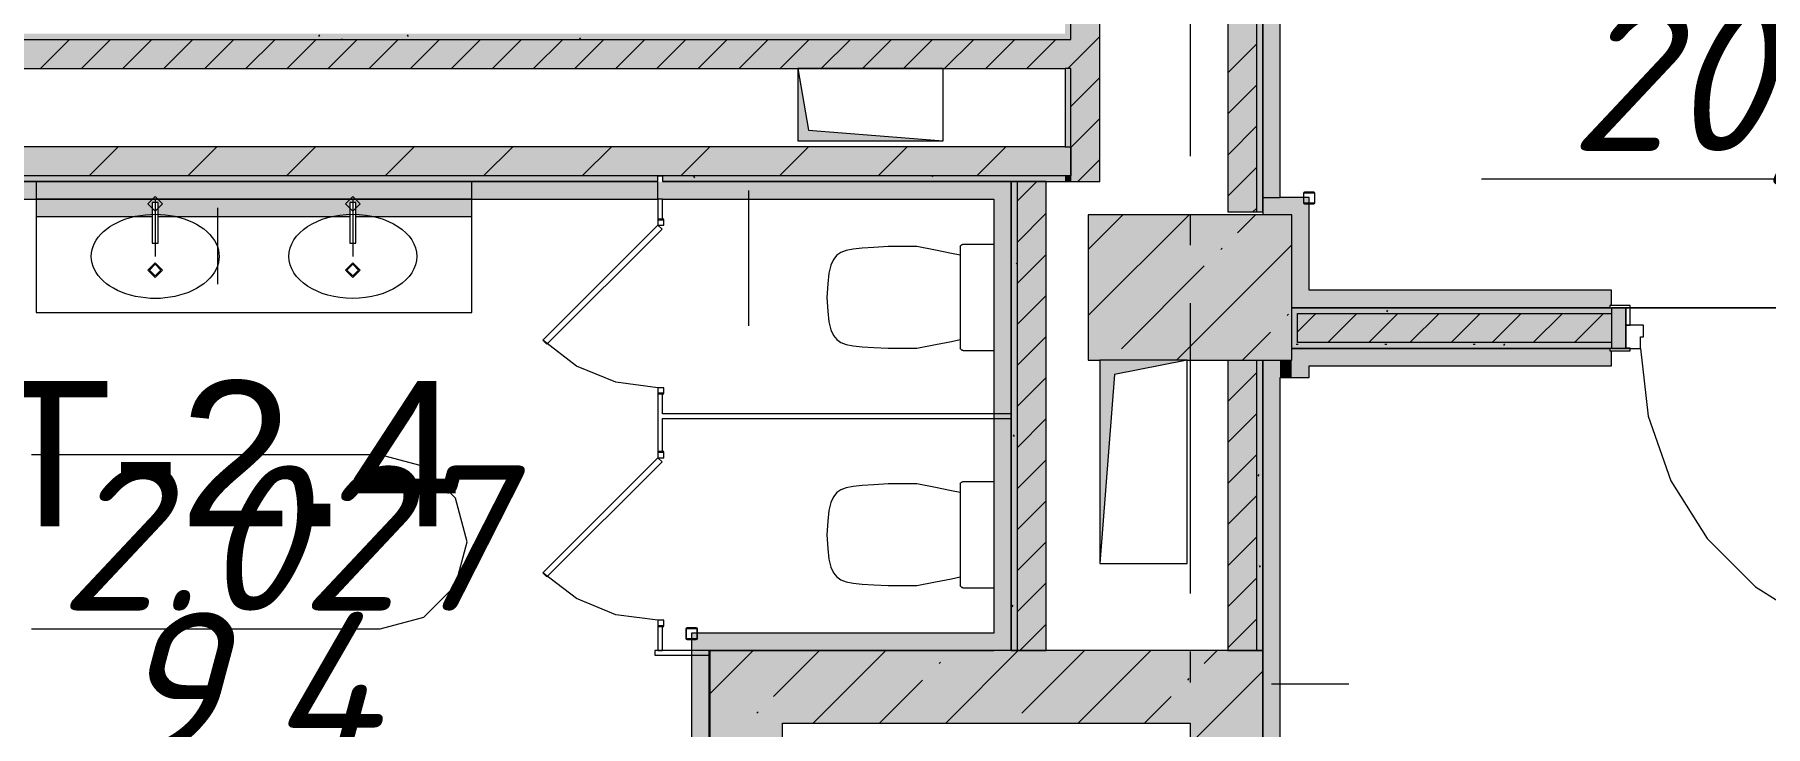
# Model space of a CAD drawing. Header units: millimetres. Extents: x -537608 to 253996, y -217170 to 186033.
# Drawn here: x -286737 to -280781, y 3738 to 6120 of the extents above; entities that cross this region are included whole.
import ezdxf

# ---------------------------------------------------------------- set-up
doc = ezdxf.new("R2010")
doc.units = ezdxf.units.MM
doc.layers.add('2) окраска коммуникации', color=152, linetype='Continuous', lineweight=30)
doc.layers.add('PDF _Геометрия', color=7, linetype='Continuous')
doc.layers.add('PDF _Текст', color=7, linetype='Continuous')
doc.layers.add('PDF _Сплошная заливка', color=7, linetype='Continuous', true_color=0xffffff)
doc.styles.add('PDF GOST-Common', font='arial.ttf')
doc.styles.add('PDF ISOCPEUR Italic', font='isocpeui.ttf')

msp = doc.modelspace()

# ---------------------------------------------------------------- hatches: boundary and pattern name
at = {"layer": '2) окраска коммуникации'}
h = msp.add_hatch(dxfattribs=at)
h.set_pattern_fill('ANSI31', color=5, scale=222)
h.set_pattern_definition([(45, (-305519.1, -20669.7), (-498.404, 498.404), [])])
edge = h.paths.add_edge_path()
edge.add_spline(control_points=[(-290778.1295, 11066.7373), (-290387.3432, 10570.6496), (-289743.0728, 11066.7373), (-288919.2533, 10560.095), (-288105.994, 11182.8428), (-286954.7585, 10760.6403), (-286007.4205, 10940.029), (-285042.7478, 10616.4758), (-284130.9316, 11012.6635), (-281975.2536, 10728.4524), (-280376.2745, 10966.1654), (-279268.5104, 11271.0495), (-278118.4513, 10949.6411), (-276985.3065, 10882.0339), (-275953.6379, 10645.4087), (-275395.5218, 9715.8097), (-275395.5218, 8271.0495), (-275157.9741, 7191.9904), (-275614.614, 6955.3652), (-274802.8089, 5738.4356), (-275817.5649, 5129.9708), (-275327.2936, 3468.321), (-275716.2842, 2758.4446), (-275293.4682, 2171.0495), (-273991.1979, 1727.4348), (-273974.2852, 2606.3284), (-273078.3544, 3011.9716), (-273078.3544, 4702.1524), (-273720.5962, 5040.1884), (-273078.3544, 5733.1622), (-273720.5962, 6578.2529), (-273078.3544, 7271.2267), (-273805.1597, 8271.0495), (-273078.3544, 9012.1129), (-274291.2526, 9488.1178), (-274291.2526, 9164.2291), (-275005.9538, 9367.0507), (-275005.9538, 9971.0495), (-275073.6046, 10786.8019), (-275073.6046, 11271.0495), (-274668.0133, 12503.4462), (-274837.1388, 13297.8308), (-275344.5167, 13652.7686), (-276004.109, 13838.6884), (-276985.0411, 13838.6884), (-277813.7588, 13821.7866), (-278642.4766, 14041.51), (-279014.5545, 14768.2882), (-278845.4274, 16002.1196), (-278185.8367, 17021.0495), (-276443.2448, 17292.7757), (-275935.8653, 18408.2946), (-275682.1763, 19337.8936), (-275310.1, 19659.0285), (-275479.2255, 20622.4311), (-274684.3331, 20656.2347), (-273872.5265, 20842.1545), (-273940.1773, 22126.6913), (-274481.0718, 22725.7503), (-273331.0143, 24399.0292), (-274379.5972, 25075.1012), (-273331.0143, 26038.5045), (-274075.1701, 26985.0053), (-273078.3544, 28523.0692), (-273078.3544, 28523.0692), (-273345.9962, 29714.5377), (-274039.4124, 30880.7626), (-275206.3826, 30238.4942), (-276187.3147, 30745.5482), (-277354.2849, 30153.9852), (-279011.7204, 30982.1734), (-280026.4779, 30677.941), (-281278.0101, 29934.2611), (-280499.3584, 28301.0495), (-281142.0364, 27038.3862), (-279890.5042, 25838.3584), (-281260.4253, 24180.0495), (-280059.6297, 22745.3283), (-281159.2859, 21829.0495), (-280076.8792, 20222.5318), (-281092.8162, 18916.6266), (-280737.6526, 18003.9293), (-280923.6908, 17429.2674), (-281752.4085, 17141.9368), (-283156.155, 17665.8933), (-283714.2711, 17125.035), (-284813.5921, 17750.4023), (-285185.6684, 17108.1332), (-286132.7751, 17801.1077), (-287328.3544, 16388.2505), (-285898.1717, 14701.7611), (-286388.6369, 13644.8407), (-285779.7843, 13214.0495), (-286591.5893, 12701.0495), (-286591.5893, 11811.5525), (-287690.9088, 11727.0435), (-288012.2486, 12132.6867), (-288722.5774, 11760.8471), (-289229.9569, 12453.8216), (-289940.2857, 11963.6687), (-290684.4415, 11777.7489), (-290778.1295, 11066.7373)], knot_values=[0, 0, 0, 0, 1, 2, 3, 4, 5, 6, 7, 8, 9, 10, 11, 12, 13, 14, 15, 16, 17, 18, 19, 20, 21, 22, 23, 24, 25, 26, 27, 28, 29, 30, 31, 32, 33, 34, 35, 36, 37, 38, 39, 40, 41, 42, 43, 44, 45, 46, 47, 48, 49, 50, 51, 52, 53, 54, 55, 56, 57, 58, 59, 60, 61, 62, 63, 64, 65, 66, 67, 68, 69, 70, 71, 72, 73, 74, 75, 76, 77, 78, 79, 80, 81, 82, 83, 84, 85, 86, 87, 88, 89, 90, 91, 92, 93, 94, 95, 96, 97, 98, 99, 99, 99, 99], degree=3, periodic=0)
edge = h.paths.add_edge_path(flags=16)
edge.add_arc((-282974.1314, 12518.0171), 1274.5672, 125.00000005, 234.99999995, ccw=False)
edge.add_arc((-283038.6718, 14513.9725), 1162.0444, 125.00000005, 234.99999995, ccw=False)
edge.add_arc((-282295.8664, 15202.9232), 1433.6455, 59.43173918, 169.43173908, ccw=False)
edge.add_arc((-282677.7619, 14748.5093), 2021.4887, -53.3391216, 56.66087831, ccw=False)
edge.add_arc((-282413.8331, 12555.5506), 1102.6336, -78.79029658, 31.20970332, ccw=False)
edge.add_arc((-282952.3368, 12001.1084), 919.0678, 215.00000005, 324.99999995, ccw=False)
edge = h.paths.add_edge_path(flags=16)
edge.add_arc((-277532.2831, 20735.819), 1174.7616, 125.00000005, 234.99999995, ccw=False)
edge.add_arc((-276960.5272, 23476.9879), 2171.5877, 125.00000005, 234.99999995, ccw=False)
edge.add_arc((-277291.7326, 26561.6986), 1594.1487, 125.00000005, 234.99999995, ccw=False)
edge.add_arc((-277094.17, 27873.7201), 1111.9458, 70.31799188, 180.31799178, ccw=False)
edge.add_arc((-276872.3717, 27774.8819), 1155.9508, -27.59113456, 82.40886534, ccw=False)
edge.add_arc((-276749.5729, 25951.7436), 1572.0517, -54.99999995, 54.99999995, ccw=False)
edge.add_arc((-276903.4785, 23156.4449), 1840.3779, -54.99999995, 54.99999995, ccw=False)
edge.add_arc((-276968.849, 21036.3715), 1277.4016, -81.34673665, 28.65326325, ccw=False)
edge.add_arc((-277491.3785, 20273.9631), 872.5123, 215.00000005, 324.99999995, ccw=False)
at = {"layer": 'PDF _Сплошная заливка', "transparency": 33554559}
for points in [[(-283071.3526, 5613.4518), (-283071.3526, 8498.9985), (-283111.3523, 8498.9985), (-283111.3523, 8998.9985), (-283071.3526, 8998.9985), (-283071.3526, 9699.346), (-283171.353, 9699.346), (-283171.353, 5613.4518)], [(-282631.3533, 5508.997), (-282531.3528, 5508.997), (-282531.3528, 8498.9985), (-282631.3533, 8498.9985), (-282631.3533, 5950.0167)], [(-283191.354, 6003.4531), (-283171.353, 6003.4531), (-283171.353, 6103.4535), (-287433.3438, 6103.4535), (-287433.3438, 6003.4531), (-284073.8543, 6003.4531)], [(-283191.354, 6103.4535), (-283191.354, 6123.4523), (-287413.345, 6123.4523), (-287413.345, 6103.4535), (-284123.3529, 6103.4535)], [(-283711.2881, 5633.4528), (-283171.353, 5633.4528), (-283171.353, 5733.4532), (-287433.3438, 5733.4532), (-287433.3438, 5633.4528), (-284539.0862, 5633.4528)], [(-283376.353, 3998.9965), (-283356.3543, 3998.9965), (-283356.3543, 5613.4518), (-283376.353, 5613.4518), (-283376.353, 4170.0574)], [(-283292.2996, 3998.9965), (-283256.3538, 3998.9965), (-283256.3538, 5613.4518), (-283356.3543, 5613.4518), (-283356.3543, 3998.9965)], [(-282411.3536, 4998.9965), (-282411.3536, 5498.9965), (-283111.3523, 5498.9965), (-283111.3523, 4998.9965), (-282771.3534, 4998.9965)], [(-282631.3533, 3998.9965), (-282531.3528, 3998.9965), (-282531.3528, 4998.9965), (-282631.3533, 4998.9965), (-282631.3533, 4526.0484)], [(-282531.3528, 3998.9965), (-282511.3541, 3998.9965), (-282511.3541, 4998.9965), (-282531.3528, 4998.9965), (-282531.3528, 4526.0484)], [(-284413.345, 1299.3446), (-284163.344, 1299.3446), (-284163.344, 3998.9965), (-284413.345, 3998.9965), (-284413.345, 1678.1138)], [(-282511.3541, 3748.9976), (-282511.3541, 3998.9965), (-284163.344, 3998.9965), (-284163.344, 3748.9976), (-282761.353, 3748.9976)]]:
    msp.add_hatch(color=256, dxfattribs=at).paths.add_polyline_path(points)
at = {"layer": 'PDF _Сплошная заливка', "true_color": 0xb32d2d, "transparency": 33554559}
for points in [[(-282511.3541, 5558.9972), (-282451.3534, 5558.9972), (-282451.3534, 8498.9985), (-282511.3541, 8498.9985), (-282511.3541, 5950.0167)], [(-285232.5399, 5553.4533), (-284592.3438, 5553.4533), (-284592.3438, 5613.4518), (-287413.345, 5613.4518), (-287413.345, 5553.4533), (-286225.222, 5553.4533)]]:
    msp.add_hatch(color=15, dxfattribs=at).paths.add_polyline_path(points)
at = {"layer": 'PDF _Сплошная заливка', "true_color": 0xe2e2e2, "transparency": 33554559}
for points in [[(-283611.3523, 5753.452), (-284073.8543, 5790.9522), (-284111.3545, 6003.4531), (-284111.3545, 5753.452), (-283711.2881, 5753.452)], [(-283071.3526, 4298.9978), (-283021.3524, 4948.9963), (-282771.3534, 4998.9965), (-283071.3526, 4998.9965), (-283071.3526, 4526.0484)]]:
    msp.add_hatch(color=254, dxfattribs=at).paths.add_polyline_path(points)
at = {"layer": 'PDF _Сплошная заливка', "transparency": 33554559}
h = msp.add_hatch(color=256, dxfattribs=at)
h.paths.add_polyline_path([(-284592.3438, 5613.4518), (-284592.3438, 5633.4528), (-287413.345, 5633.4528), (-287413.345, 5613.4518), (-284629.6028, 5613.4518)], flags=0)
h.paths.add_polyline_path([(-283191.354, 5613.4518), (-283191.354, 5633.4528), (-284576.3431, 5633.4528), (-284576.3431, 5613.4518), (-283292.2996, 5613.4518)], flags=0)
at = {"layer": 'PDF _Сплошная заливка', "true_color": 0x4fd5e3, "transparency": 33554559}
msp.add_hatch(color=133, dxfattribs=at).paths.add_polyline_path([(-285632.5395, 5493.4526), (-285232.5399, 5493.4526), (-285232.5399, 5553.4533), (-286732.5399, 5553.4533), (-286732.5399, 5493.4526), (-286332.5403, 5493.4526), (-286332.5403, 5541.246), (-286312.5393, 5541.246), (-286312.5393, 5493.4526), (-285652.5404, 5493.4526), (-285652.5404, 5541.246), (-285632.5395, 5541.246)])
at = {"layer": 'PDF _Сплошная заливка', "true_color": 0xbce362, "transparency": 33554559}
h = msp.add_hatch(color=63, dxfattribs=at)
h.paths.add_polyline_path([(-280056.353, 5179.3452), (-279941.353, 5179.3452), (-279941.353, 5239.3437), (-280061.3522, 5238.0326), (-280061.3522, 5187.3455), (-280056.353, 5187.3455)], flags=0)
h.paths.add_polyline_path([(-281316.3524, 5179.3452), (-281316.3524, 5187.3455), (-281311.3532, 5187.3455), (-281311.3532, 5239.3437), (-282411.3536, 5239.3437), (-282411.3536, 5179.3452), (-282035.3315, 5179.3452)], flags=0)
at = {"layer": 'PDF _Сплошная заливка', "transparency": 33554559}
h = msp.add_hatch(color=256, dxfattribs=at)
h.paths.add_polyline_path([(-282391.3527, 5059.3438), (-282391.3527, 5159.3442), (-281311.3532, 5159.3442), (-281311.3532, 5179.3452), (-282411.3536, 5179.3452), (-282411.3536, 5059.3438)], flags=0)
h.paths.add_polyline_path([(-279881.3523, 5159.3442), (-279881.3523, 5179.3452), (-280061.3522, 5179.3452), (-280061.3522, 5159.3442), (-279940.3863, 5159.3442)], flags=0)
h = msp.add_hatch(color=256, dxfattribs=at)
h.paths.add_polyline_path([(-279861.3535, 5059.3438), (-279861.3535, 5159.3442), (-280061.3522, 5159.3442), (-280061.3522, 5059.3438), (-279881.3523, 5059.3438)], flags=0)
h.paths.add_polyline_path([(-281311.3532, 5059.3438), (-281311.3532, 5159.3442), (-282391.3527, 5159.3442), (-282391.3527, 5059.3438), (-282035.3315, 5059.3438)], flags=0)
h = msp.add_hatch(color=256, dxfattribs=at)
h.paths.add_polyline_path([(-280056.353, 5039.345), (-279881.3523, 5039.345), (-279881.3523, 5059.3438), (-280061.3522, 5059.3438), (-280061.3522, 5039.345)], flags=0)
h.paths.add_polyline_path([(-282035.3315, 5039.345), (-281311.3532, 5039.345), (-281311.3532, 5059.3438), (-282411.3536, 5059.3438), (-282411.3536, 5039.345), (-282351.353, 5039.345)], flags=0)
at = {"layer": 'PDF _Сплошная заливка', "true_color": 0xff7d7d, "transparency": 33554559}
for points in [[(-282411.3536, 4938.998), (-282351.353, 4938.998), (-282351.353, 5039.345), (-282411.3536, 5039.345), (-282411.3536, 4998.9965)], [(-282511.3541, 1049.3435), (-282451.3534, 1049.3435), (-282451.3534, 4998.9965), (-282511.3541, 4998.9965), (-282511.3541, 1299.3446)]]:
    msp.add_hatch(color=11, dxfattribs=at).paths.add_polyline_path(points)
h = msp.add_hatch(color=11, dxfattribs=at)
h.paths.add_polyline_path([(-280061.3522, 4979.3443), (-279881.3523, 4979.3443), (-279881.3523, 5039.345), (-280056.353, 5036.8455), (-280056.353, 5031.3446), (-280061.3522, 5031.3446)], flags=0)
h.paths.add_polyline_path([(-281316.3524, 4979.3443), (-281311.3532, 4979.3443), (-281311.3532, 5031.3446), (-281316.3524, 5031.3446), (-281316.3524, 5039.345), (-282351.353, 5039.345), (-282351.353, 4979.3443), (-282035.3315, 4979.3443)], flags=0)
at = {"layer": 'PDF _Сплошная заливка', "true_color": 0x2254ff, "transparency": 33554559}
msp.add_hatch(color=160, dxfattribs=at).paths.add_polyline_path([(-283436.3537, 3998.9965), (-283436.3537, 4058.9972), (-284476.3535, 4058.9972), (-284476.3535, 3998.9965), (-283711.2881, 3998.9965)])

# ---------------------------------------------------------------- linework, layer by layer
at = {"layer": '2) окраска коммуникации'}
msp.add_open_spline([(-290778.1295, 11066.7373), (-290387.3432, 10570.6496), (-289743.0728, 11066.7373), (-288919.2533, 10560.095), (-288105.994, 11182.8428), (-286954.7585, 10760.6403), (-286007.4205, 10940.029), (-285042.7478, 10616.4758), (-284130.9316, 11012.6635), (-281975.2536, 10728.4524), (-280376.2745, 10966.1654), (-279268.5104, 11271.0495), (-278118.4513, 10949.6411), (-276985.3065, 10882.0339), (-275953.6379, 10645.4087), (-275395.5218, 9715.8097), (-275395.5218, 8271.0495), (-275157.9741, 7191.9904), (-275614.614, 6955.3652), (-274802.8089, 5738.4356), (-275817.5649, 5129.9708), (-275327.2936, 3468.321), (-275716.2842, 2758.4446), (-275293.4682, 2171.0495), (-273991.1979, 1727.4348), (-273974.2852, 2606.3284), (-273078.3544, 3011.9716), (-273078.3544, 4702.1524), (-273720.5962, 5040.1884), (-273078.3544, 5733.1622), (-273720.5962, 6578.2529), (-273078.3544, 7271.2267), (-273805.1597, 8271.0495), (-273078.3544, 9012.1129), (-274291.2526, 9488.1178), (-274291.2526, 9164.2291), (-275005.9538, 9367.0507), (-275005.9538, 9971.0495), (-275073.6046, 10786.8019), (-275073.6046, 11271.0495), (-274668.0133, 12503.4462), (-274837.1388, 13297.8308), (-275344.5167, 13652.7686), (-276004.109, 13838.6884), (-276985.0411, 13838.6884), (-277813.7588, 13821.7866), (-278642.4766, 14041.51), (-279014.5545, 14768.2882), (-278845.4274, 16002.1196), (-278185.8367, 17021.0495), (-276443.2448, 17292.7757), (-275935.8653, 18408.2946), (-275682.1763, 19337.8936), (-275310.1, 19659.0285), (-275479.2255, 20622.4311), (-274684.3331, 20656.2347), (-273872.5265, 20842.1545), (-273940.1773, 22126.6913), (-274481.0718, 22725.7503), (-273331.0143, 24399.0292), (-274379.5972, 25075.1012), (-273331.0143, 26038.5045), (-274075.1701, 26985.0053), (-273078.3544, 28523.0692), (-273078.3544, 28523.0692), (-273345.9962, 29714.5377), (-274039.4124, 30880.7626), (-275206.3826, 30238.4942), (-276187.3147, 30745.5482), (-277354.2849, 30153.9852), (-279011.7204, 30982.1734), (-280026.4779, 30677.941), (-281278.0101, 29934.2611), (-280499.3584, 28301.0495), (-281142.0364, 27038.3862), (-279890.5042, 25838.3584), (-281260.4253, 24180.0495), (-280059.6297, 22745.3283), (-281159.2859, 21829.0495), (-280076.8792, 20222.5318), (-281092.8162, 18916.6266), (-280737.6526, 18003.9293), (-280923.6908, 17429.2674), (-281752.4085, 17141.9368), (-283156.155, 17665.8933), (-283714.2711, 17125.035), (-284813.5921, 17750.4023), (-285185.6684, 17108.1332), (-286132.7751, 17801.1077), (-287328.3544, 16388.2505), (-285898.1717, 14701.7611), (-286388.6369, 13644.8407), (-285779.7843, 13214.0495), (-286591.5893, 12701.0495), (-286591.5893, 11811.5525), (-287690.9088, 11727.0435), (-288012.2486, 12132.6867), (-288722.5774, 11760.8471), (-289229.9569, 12453.8216), (-289940.2857, 11963.6687), (-290684.4415, 11777.7489), (-290778.1295, 11066.7373)], degree=3, dxfattribs=at)
at = {"layer": 'PDF _Геометрия', "lineweight": 9}
for p, q in [((-283171.353, 6103.4535), (-283171.353, 9699.346)), ((-283071.3526, 5613.4518), (-283071.3526, 8498.9985)), ((-282631.3533, 8498.9985), (-282631.3533, 5508.997)), ((-282531.3528, 5508.997), (-282531.3528, 8498.9985)), ((-282511.3541, 5558.9972), (-282511.3541, 8498.9985)), ((-282511.3541, 8498.9985), (-282511.3541, 5558.9972)), ((-282451.3534, 5558.9972), (-282451.3534, 8438.9979)), ((-287413.345, 6103.4535), (-283191.354, 6103.4535)), ((-286717.1635, 6003.4531), (-286617.163, 6103.4535)), ((-286575.7423, 6003.4531), (-286475.7419, 6103.4535)), ((-286434.3212, 6003.4531), (-286334.3208, 6103.4535)), ((-286292.9001, 6003.4531), (-286192.8997, 6103.4535)), ((-286151.479, 6003.4531), (-286051.4785, 6103.4535)), ((-286010.0579, 6003.4531), (-285910.0574, 6103.4535)), ((-285868.6346, 6003.4531), (-285768.6363, 6103.4535)), ((-285727.2135, 6003.4531), (-285627.2152, 6103.4535)), ((-285585.7924, 6003.4531), (-285485.7919, 6103.4535)), ((-285444.3713, 6003.4531), (-285344.3708, 6103.4535)), ((-285302.9501, 6003.4531), (-285202.9497, 6103.4535)), ((-285161.529, 6003.4531), (-285061.5286, 6103.4535)), ((-285020.1079, 6003.4531), (-284920.1075, 6103.4535)), ((-284878.6868, 6003.4531), (-284778.6864, 6103.4535)), ((-284737.2635, 6003.4531), (-284637.2652, 6103.4535)), ((-284595.8424, 6003.4531), (-284495.842, 6103.4535)), ((-284454.4213, 6003.4531), (-284354.4209, 6103.4535)), ((-284313.0002, 6003.4531), (-284212.9997, 6103.4535)), ((-284171.5791, 6003.4531), (-284071.5786, 6103.4535)), ((-284030.158, 6003.4531), (-283930.1575, 6103.4535)), ((-283888.7368, 6003.4531), (-283788.7364, 6103.4535)), ((-283747.3157, 6003.4531), (-283647.3153, 6103.4535)), ((-283605.8924, 6003.4531), (-283505.8942, 6103.4535)), ((-283464.4713, 6003.4531), (-283364.4709, 6103.4535)), ((-283323.0502, 6003.4531), (-283223.0498, 6103.4535)), ((-283191.354, 6103.4535), (-283171.353, 6103.4535)), ((-283171.353, 6013.7291), (-283071.3526, 6113.7296)), ((-282631.3533, 5988.0422), (-282531.3528, 6088.0426)), ((-287413.345, 6003.4531), (-283191.354, 6003.4531)), ((-283191.354, 6003.4531), (-283191.354, 5733.4532)), ((-283171.353, 6003.4531), (-283191.354, 6003.4531)), ((-283181.6291, 6003.4531), (-283171.353, 6013.7291)), ((-283171.353, 5733.4532), (-283171.353, 6003.4531)), ((-283171.353, 5872.308), (-283071.3526, 5972.3063)), ((-282631.3533, 5846.6211), (-282531.3528, 5946.6215)), ((-283171.353, 5730.8847), (-283071.3526, 5830.8852)), ((-282631.3533, 5705.2), (-282531.3528, 5805.2004)), ((-283191.354, 5733.4532), (-287413.345, 5733.4532)), ((-286549.7627, 5633.4528), (-286449.7622, 5733.4532)), ((-286210.3515, 5633.4528), (-286110.3511, 5733.4532)), ((-285870.9404, 5633.4528), (-285770.94, 5733.4532)), ((-285531.5293, 5633.4528), (-285431.5289, 5733.4532)), ((-285192.1182, 5633.4528), (-285092.1178, 5733.4532)), ((-284852.7071, 5633.4528), (-284752.7067, 5733.4532)), ((-284513.2938, 5633.4528), (-284413.2955, 5733.4532)), ((-284173.8827, 5633.4528), (-284073.8823, 5733.4532)), ((-283834.4716, 5633.4528), (-283734.4711, 5733.4532)), ((-283495.0605, 5633.4528), (-283395.0601, 5733.4532)), ((-283191.354, 5733.4532), (-283171.353, 5733.4532)), ((-283171.353, 5633.4528), (-283171.353, 5733.4532)), ((-283171.353, 5733.4532), (-283171.353, 5633.4528)), ((-283147.3648, 5613.4518), (-283071.3526, 5689.4641)), ((-282631.3533, 5563.7789), (-282531.3528, 5663.7793)), ((-284629.6028, 5633.4528), (-287413.345, 5633.4528)), ((-287413.345, 5613.4518), (-286732.5399, 5613.4518)), ((-286732.5399, 5613.4518), (-287413.345, 5613.4518)), ((-286732.5399, 5613.4518), (-285232.5399, 5613.4518)), ((-285232.5399, 5613.4518), (-286732.5399, 5613.4518)), ((-284629.6028, 5613.4518), (-285232.5399, 5613.4518)), ((-285232.5399, 5613.4518), (-284629.6028, 5613.4518)), ((-284592.3438, 5633.4528), (-284629.6028, 5633.4528)), ((-284592.3438, 5613.4518), (-284629.6028, 5613.4518)), ((-284629.6028, 5613.4518), (-284592.3438, 5613.4518)), ((-284592.3438, 5613.4518), (-284592.3438, 5633.4528)), ((-284592.3438, 5633.4528), (-284576.3431, 5633.4528)), ((-284576.3431, 5633.4528), (-284592.3438, 5633.4528)), ((-284592.3438, 5553.4533), (-284592.3438, 5613.4518)), ((-284576.3431, 5633.4528), (-284576.3431, 5613.4518)), ((-284539.0862, 5633.4528), (-284576.3431, 5633.4528)), ((-284576.3431, 5613.4518), (-284539.0862, 5613.4518)), ((-284539.0862, 5613.4518), (-284576.3431, 5613.4518)), ((-283191.354, 5633.4528), (-284539.0862, 5633.4528)), ((-284539.0862, 5613.4518), (-283436.3537, 5613.4518)), ((-283436.3537, 5613.4518), (-284539.0862, 5613.4518)), ((-283436.3537, 5613.4518), (-283191.354, 5613.4518)), ((-283376.353, 5613.4518), (-283436.3537, 5613.4518)), ((-283356.3543, 5613.4518), (-283376.353, 5613.4518)), ((-283376.353, 5613.4518), (-283376.353, 3998.9965)), ((-283376.353, 3998.9965), (-283376.353, 5613.4518)), ((-283356.3543, 5545.8857), (-283288.7859, 5613.4518)), ((-283256.3538, 5613.4518), (-283356.3543, 5613.4518)), ((-283356.3543, 5613.4518), (-283356.3543, 3998.9965)), ((-283256.3538, 3998.9965), (-283256.3538, 5613.4518)), ((-283171.353, 5633.4528), (-283191.354, 5633.4528)), ((-283191.354, 5613.4518), (-283171.353, 5613.4518)), ((-283171.353, 5613.4518), (-283171.353, 5633.4528)), ((-283171.353, 5613.4518), (-283071.3526, 5613.4518)), ((-287353.3443, 5553.4533), (-286732.5399, 5553.4533)), ((-285232.5399, 5553.4533), (-286732.5399, 5553.4533)), ((-286732.5399, 5553.4533), (-286732.5399, 5493.4526)), ((-286732.5399, 5553.4533), (-285232.5399, 5553.4533)), ((-285232.5399, 5493.4526), (-285232.5399, 5553.4533)), ((-285232.5399, 5553.4533), (-284592.3438, 5553.4533)), ((-284576.3431, 5553.4533), (-284592.3438, 5553.4533)), ((-284592.3438, 5553.4533), (-284592.3438, 5483.4522)), ((-284576.3431, 5483.4522), (-284576.3431, 5553.4533)), ((-284576.3431, 5553.4533), (-283436.3537, 5553.4533)), ((-284280.9276, 5583.4526), (-284280.9276, 5117.3035)), ((-283436.3537, 5553.4533), (-283436.3537, 4058.9972)), ((-282511.3541, 5508.997), (-282511.3541, 5558.9972)), ((-282511.3541, 5558.9972), (-282451.3534, 5558.9972)), ((-282511.3541, 5558.9972), (-282511.3541, 5498.9965)), ((-282411.3536, 5558.9972), (-282451.3534, 5558.9972)), ((-282351.353, 5558.9972), (-282411.3536, 5558.9972)), ((-282370.1805, 5575.7106), (-282371.3539, 5572.8837)), ((-282371.3539, 5572.8837), (-282371.3539, 5540.8822)), ((-282371.3539, 5540.8822), (-282370.1805, 5538.0554)), ((-282367.3537, 5576.8839), (-282370.1805, 5575.7106)), ((-282369.3538, 5572.8837), (-282368.7682, 5574.2982)), ((-282369.3538, 5540.8822), (-282369.3538, 5572.8837)), ((-282368.7682, 5539.4698), (-282369.3538, 5540.8822)), ((-282368.7682, 5574.2982), (-282367.3537, 5574.8838)), ((-282367.3537, 5538.8821), (-282368.7682, 5539.4698)), ((-282335.3522, 5576.8839), (-282367.3537, 5576.8839)), ((-282367.3537, 5574.8838), (-282335.3522, 5574.8838)), ((-282351.353, 5239.3437), (-282351.353, 5558.9972)), ((-282332.5253, 5575.7106), (-282335.3522, 5576.8839)), ((-282335.3522, 5574.8838), (-282333.9399, 5574.2982)), ((-282333.9399, 5539.4698), (-282335.3522, 5538.8821)), ((-282333.9399, 5574.2982), (-282333.3521, 5572.8837)), ((-282333.3521, 5540.8822), (-282333.9399, 5539.4698)), ((-282333.3521, 5572.8837), (-282333.3521, 5540.8822)), ((-282331.352, 5572.8837), (-282332.5253, 5575.7106)), ((-282332.5253, 5538.0554), (-282331.352, 5540.8822)), ((-282331.352, 5540.8822), (-282331.352, 5572.8837)), ((-286732.5399, 5493.4526), (-286332.5403, 5493.4526)), ((-286312.5393, 5493.4526), (-285652.5404, 5493.4526)), ((-286108.1314, 5523.4519), (-286108.1314, 5259.9863)), ((-285632.5395, 5493.4526), (-285232.5399, 5493.4526)), ((-284592.3438, 5483.4522), (-284592.3438, 5463.4534)), ((-284572.345, 5463.4534), (-284572.345, 5483.4522)), ((-283356.3543, 5404.4646), (-283256.3538, 5504.465)), ((-283111.3523, 5152.2545), (-282764.6104, 5498.9965)), ((-283111.3523, 5380.3536), (-282992.7095, 5498.9965)), ((-282411.3536, 5498.9965), (-283111.3523, 5498.9965)), ((-283111.3523, 5498.9965), (-283111.3523, 4998.9965)), ((-282631.3533, 5508.997), (-282531.3528, 5508.997)), ((-282598.3744, 5437.1356), (-282536.5135, 5498.9965)), ((-282544.7141, 5508.997), (-282531.3528, 5522.3582)), ((-282531.3528, 5508.997), (-282511.3541, 5508.997)), ((-282411.3536, 4998.9965), (-282411.3536, 5498.9965)), ((-282370.1805, 5538.0554), (-282367.3537, 5536.882)), ((-282335.3522, 5538.8821), (-282367.3537, 5538.8821)), ((-282367.3537, 5536.882), (-282335.3522, 5536.882)), ((-282335.3522, 5536.882), (-282332.5253, 5538.0554)), ((-284592.3438, 5463.4534), (-284988.3238, 5067.4734)), ((-284974.1811, 5053.3306), (-284578.2011, 5449.3106)), ((-284592.3438, 5463.4534), (-284572.345, 5463.4534)), ((-284578.2011, 5449.3106), (-284592.3438, 5463.4534)), ((-283356.3543, 5263.0435), (-283256.3538, 5363.0439)), ((-282808.4144, 4998.9965), (-282411.3536, 5396.0573)), ((-282655.3975, 5380.1104), (-282650.6566, 5384.8533)), ((-282997.5471, 5037.9628), (-282712.4228, 5323.0872)), ((-283356.3543, 5121.6223), (-283256.3538, 5221.6206)), ((-281311.3532, 5239.3437), (-282351.353, 5239.3437)), ((-281246.3534, 5187.3455), (-281316.3524, 5187.3455)), ((-281316.3524, 5187.3455), (-281316.3524, 5179.3452)), ((-281311.3532, 5187.3455), (-281311.3532, 5239.3437)), ((-281246.3534, 5179.3452), (-281246.3534, 5187.3455)), ((-282427.3006, 5152.0135), (-282422.5576, 5156.7542)), ((-281316.3524, 5179.3452), (-282411.3536, 5179.3452)), ((-282411.3536, 5179.3452), (-281316.3524, 5179.3452)), ((-282391.3527, 5096.6717), (-282328.6802, 5159.3442)), ((-282391.3527, 5059.3438), (-282391.3527, 5159.3442)), ((-282391.3527, 5159.3442), (-281311.3532, 5159.3442)), ((-282287.2595, 5059.3438), (-282187.2591, 5159.3442)), ((-282145.8384, 5059.3438), (-282045.838, 5159.3442)), ((-282004.4173, 5059.3438), (-281904.4169, 5159.3442)), ((-281862.994, 5059.3438), (-281762.9957, 5159.3442)), ((-281721.5729, 5059.3438), (-281621.5746, 5159.3442)), ((-281580.1518, 5059.3438), (-281480.1514, 5159.3442)), ((-281438.7306, 5059.3438), (-281338.7302, 5159.3442)), ((-281316.3524, 5179.3452), (-281246.3534, 5179.3452)), ((-281261.3531, 5179.3452), (-281311.3532, 5179.3452)), ((-281311.3532, 5179.3452), (-281311.3532, 5039.345)), ((-281261.3531, 5039.345), (-281261.3531, 5179.3452)), ((-281246.3534, 5179.3452), (-281261.3531, 5179.3452)), ((-281261.3531, 5179.3452), (-281261.3531, 5119.3445)), ((-281246.3534, 5119.3445), (-281246.3534, 5179.3452)), ((-284988.3238, 5067.4734), (-284974.1811, 5053.3306)), ((-284872.3442, 4978.4788), (-284988.3238, 5067.4734)), ((-283356.3543, 4980.1991), (-283256.3538, 5080.1995)), ((-282580.3153, 4998.9965), (-282484.3237, 5094.9881)), ((-281201.3523, 5119.3445), (-281261.3531, 5119.3445)), ((-281261.3531, 5119.3445), (-281261.3531, 5039.345)), ((-281261.3531, 5119.3445), (-281246.3534, 5119.3445)), ((-281211.3529, 5039.345), (-281211.3529, 5079.3448)), ((-281211.3529, 5079.3448), (-281201.3523, 5079.3448)), ((-281201.3523, 5079.3448), (-281201.3523, 5119.3445)), ((-282351.353, 5039.345), (-282411.3536, 5039.345)), ((-282411.3536, 5039.345), (-282351.353, 5039.345)), ((-281311.3532, 5059.3438), (-282391.3527, 5059.3438)), ((-282351.353, 5039.345), (-281316.3524, 5039.345)), ((-281316.3524, 5039.345), (-282351.353, 5039.345)), ((-281246.3534, 5039.345), (-281316.3524, 5039.345)), ((-281316.3524, 5039.345), (-281316.3524, 5031.3446)), ((-281316.3524, 5031.3446), (-281246.3534, 5031.3446)), ((-281311.3532, 5039.345), (-281261.3531, 5039.345)), ((-281311.3532, 4979.3443), (-281311.3532, 5031.3446)), ((-281246.3534, 5040.344), (-281261.3531, 5040.344)), ((-281261.3531, 5040.344), (-281261.3531, 5039.345)), ((-281261.3531, 5039.345), (-281211.3529, 5039.345)), ((-281261.3531, 5039.345), (-281246.3534, 5039.345)), ((-281246.3534, 5039.345), (-281246.3534, 5040.344)), ((-281246.3534, 5031.3446), (-281246.3534, 5039.345)), ((-281211.3529, 5039.345), (-281185.0265, 4805.6978)), ((-284737.2829, 4922.5343), (-284872.3442, 4978.4788)), ((-283111.3523, 4998.9965), (-283071.3526, 4998.9965)), ((-282771.3534, 4998.9965), (-282411.3536, 4998.9965)), ((-282631.3533, 4998.0944), (-282630.449, 4998.9965)), ((-282631.3533, 4998.9965), (-282631.3533, 3998.9965)), ((-282631.3533, 4856.6711), (-282531.3528, 4956.6716)), ((-282531.3528, 3998.9965), (-282531.3528, 4998.9965)), ((-282511.3541, 3998.9965), (-282511.3541, 4998.9965)), ((-282511.3541, 4998.9965), (-282511.3541, 3748.9976)), ((-282351.353, 4938.998), (-282351.353, 4979.3443)), ((-282351.353, 4979.3443), (-281311.3532, 4979.3443)), ((-284592.3438, 4903.4527), (-284737.2829, 4922.5343)), ((-284572.345, 4903.4527), (-284592.3438, 4903.4527)), ((-284592.3438, 4903.4527), (-284592.3438, 4883.4517)), ((-284572.345, 4883.4517), (-284572.345, 4903.4527)), ((-283356.3543, 4838.778), (-283256.3538, 4938.7784)), ((-282451.3534, 1109.3442), (-282451.3534, 4938.998)), ((-282451.3534, 4938.998), (-282411.3536, 4938.998)), ((-282411.3536, 4938.998), (-282351.353, 4938.998)), ((-284592.3438, 4883.4517), (-284592.3438, 4682.9966)), ((-284576.3431, 4814.4517), (-284576.3431, 4883.4517)), ((-283376.353, 4814.4517), (-284576.3431, 4814.4517)), ((-284576.3431, 4682.9966), (-284576.3431, 4798.4531)), ((-284576.3431, 4798.4531), (-283376.353, 4798.4531)), ((-283376.353, 4798.4531), (-283376.353, 4814.4517)), ((-283356.3543, 4697.3568), (-283256.3538, 4797.3573)), ((-282631.3533, 4715.25), (-282531.3528, 4815.2504)), ((-281185.0265, 4805.6978), (-281107.3695, 4583.7669)), ((-284592.3438, 4662.9978), (-284988.3238, 4267.0178)), ((-284974.1811, 4252.875), (-284578.2011, 4648.855)), ((-284592.3438, 4682.9966), (-284592.3438, 4662.9978)), ((-284592.3438, 4662.9978), (-284572.345, 4662.9978)), ((-284578.2011, 4648.855), (-284592.3438, 4662.9978)), ((-284572.345, 4662.9978), (-284572.345, 4682.9966)), ((-283356.3543, 4555.9357), (-283256.3538, 4655.9361)), ((-282631.3533, 4573.8289), (-282531.3528, 4673.8293)), ((-282631.3533, 4432.4078), (-282531.3528, 4532.4082)), ((-281107.3695, 4583.7669), (-280982.2763, 4384.6811)), ((-283356.3543, 4414.5146), (-283256.3538, 4514.515)), ((-283356.3543, 4273.0935), (-283256.3538, 4373.0939)), ((-282631.3533, 4290.9867), (-282531.3528, 4390.9871)), ((-280982.2763, 4384.6811), (-280816.0165, 4218.4214)), ((-284988.3238, 4267.0178), (-284974.1811, 4252.875)), ((-284872.3442, 4178.0233), (-284988.3238, 4267.0178)), ((-283356.3543, 4131.6724), (-283256.3538, 4231.6728)), ((-282631.3533, 4149.5655), (-282531.3528, 4249.566)), ((-284737.2829, 4122.0788), (-284872.3442, 4178.0233)), ((-280816.0165, 4218.4214), (-280616.9307, 4093.3283)), ((-284592.3438, 4102.9971), (-284737.2829, 4122.0788)), ((-284572.345, 4102.9971), (-284592.3438, 4102.9971)), ((-284592.3438, 4102.9971), (-284592.3438, 4082.9983)), ((-284592.3438, 4082.9983), (-284592.3438, 3998.9965)), ((-284576.3431, 3998.9965), (-284576.3431, 4082.9983)), ((-284572.345, 4082.9983), (-284572.345, 4102.9971)), ((-284495.181, 4075.7128), (-284496.3544, 4072.8838)), ((-284496.3544, 4072.8838), (-284496.3544, 4040.8823)), ((-284492.3542, 4076.8839), (-284495.181, 4075.7128)), ((-284494.3543, 4072.8838), (-284493.7687, 4074.2983)), ((-284494.3543, 4040.8823), (-284494.3543, 4072.8838)), ((-284493.7687, 4074.2983), (-284492.3542, 4074.8839)), ((-284460.3527, 4076.8839), (-284492.3542, 4076.8839)), ((-284492.3542, 4074.8839), (-284460.3527, 4074.8839)), ((-283436.3537, 4058.9972), (-284476.3535, 4058.9972)), ((-284476.3535, 4058.9972), (-284476.3535, 3998.9965)), ((-284457.5258, 4075.7128), (-284460.3527, 4076.8839)), ((-284460.3527, 4074.8839), (-284458.9403, 4074.2983)), ((-284458.9403, 4074.2983), (-284458.3526, 4072.8838)), ((-284458.3526, 4072.8838), (-284458.3526, 4040.8823)), ((-284456.3546, 4072.8838), (-284457.5258, 4075.7128)), ((-284456.3546, 4040.8823), (-284456.3546, 4072.8838)), ((-283347.6068, 3998.9965), (-283256.3538, 4090.2517)), ((-282631.3533, 4008.1444), (-282531.3528, 4108.1449)), ((-284413.345, 3998.9965), (-284603.3433, 3998.9965)), ((-284603.3433, 3998.9965), (-284603.3433, 3982.9979)), ((-284592.3438, 3998.9965), (-284576.3431, 3998.9965)), ((-284496.3544, 4040.8823), (-284495.181, 4038.0554)), ((-284495.181, 4038.0554), (-284492.3542, 4036.8842)), ((-284493.7687, 4039.4699), (-284494.3543, 4040.8823)), ((-284492.3542, 4038.8843), (-284493.7687, 4039.4699)), ((-284460.3527, 4038.8843), (-284492.3542, 4038.8843)), ((-284492.3542, 4036.8842), (-284460.3527, 4036.8842)), ((-284476.3535, 3998.9965), (-284476.3535, 3081.4267)), ((-284458.9403, 4039.4699), (-284460.3527, 4038.8843)), ((-284460.3527, 4036.8842), (-284457.5258, 4038.0554)), ((-284458.3526, 4040.8823), (-284458.9403, 4039.4699)), ((-284457.5258, 4038.0554), (-284456.3546, 4040.8823)), ((-284416.3527, 3021.4282), (-284416.3527, 3998.9965)), ((-284416.3527, 3998.9965), (-284163.344, 3998.9965)), ((-284413.345, 3850.264), (-284264.6125, 3998.9965)), ((-284413.345, 3982.9979), (-284413.345, 3998.9965)), ((-284163.344, 3998.9965), (-284413.345, 3998.9965)), ((-284413.345, 3998.9965), (-284413.345, 3021.4282)), ((-284163.344, 3872.166), (-284036.5134, 3998.9965)), ((-284163.344, 3998.9965), (-283436.3537, 3998.9965)), ((-283436.3537, 3998.9965), (-284163.344, 3998.9965)), ((-284058.4155, 3748.9976), (-283808.4144, 3998.9965)), ((-283602.2173, 3748.9976), (-283352.2163, 3998.9965)), ((-283376.353, 3998.9965), (-283436.3537, 3998.9965)), ((-283376.353, 3998.9965), (-283356.3543, 3998.9965)), ((-282511.3541, 3998.9965), (-283376.353, 3998.9965)), ((-283356.3543, 3998.9965), (-283256.3538, 3998.9965)), ((-283339.6947, 3783.4212), (-283124.1194, 3998.9965)), ((-283146.0192, 3748.9976), (-282896.0203, 3998.9965)), ((-282712.4228, 3954.495), (-282667.9212, 3998.9965)), ((-282631.3533, 3998.9965), (-282531.3528, 3998.9965)), ((-282531.3528, 3998.9965), (-282511.3541, 3998.9965)), ((-282511.3541, 3748.9976), (-282511.3541, 3998.9965)), ((-284603.3433, 3982.9979), (-284413.345, 3982.9979)), ((-283624.8169, 3954.495), (-283620.0761, 3959.2379)), ((-284195.0634, 3840.4465), (-284163.344, 3872.166)), ((-283830.3164, 3748.9976), (-283681.8422, 3897.4718)), ((-282769.4481, 3897.4718), (-282764.7073, 3902.2126)), ((-282689.8232, 3748.9976), (-282511.3541, 3927.4668)), ((-282481.3526, 3883.9491), (-282215.2023, 3883.9491)), ((-282917.9223, 3748.9976), (-282826.4734, 3840.4465)), ((-284252.0888, 3783.4212), (-284247.348, 3788.1642)), ((-284163.344, 1549.3434), (-284163.344, 3748.9976)), ((-284163.344, 3748.9976), (-282761.353, 3748.9976)), ((-282761.353, 3677.4678), (-282689.8232, 3748.9976)), ((-282761.353, 3748.9976), (-282761.353, 1549.3434)), ((-282511.3541, 3748.9976), (-282511.3541, 1299.3446)), ((-282511.3541, 1299.3446), (-282511.3541, 3748.9976))]:
    msp.add_line(p, q, dxfattribs=at)
at = {"layer": 'PDF _Геометрия', "color": 253, "lineweight": 9, "true_color": 0xaaaaaa}
for p, q in [((-282761.353, 6700.9242), (-282761.353, 5700.9243)), ((-284111.3545, 6003.4531), (-284111.3545, 5753.452)), ((-283611.3523, 6003.4531), (-284111.3545, 6003.4531)), ((-284111.3545, 6003.4531), (-284073.8543, 5790.9522)), ((-283611.3523, 5753.452), (-283611.3523, 6003.4531)), ((-284073.8543, 5790.9522), (-283611.3523, 5753.452)), ((-284111.3545, 5753.452), (-283611.3523, 5753.452)), ((-286732.5399, 5613.4518), (-286732.5399, 5163.452)), ((-285232.5399, 5613.4518), (-286732.5399, 5613.4518)), ((-285232.5399, 5163.452), (-285232.5399, 5613.4518)), ((-281758.903, 5623.377), (-280345.9922, 5623.377)), ((-286347.54, 5537.2201), (-286322.5399, 5562.2202)), ((-286332.5403, 5541.246), (-286332.5403, 5401.2459)), ((-286312.5393, 5541.246), (-286332.5403, 5541.246)), ((-286322.5399, 5562.2202), (-286297.5397, 5537.2201)), ((-286322.5399, 5551.2466), (-286322.5399, 5356.247)), ((-286312.5393, 5401.2459), (-286312.5393, 5541.246)), ((-285667.54, 5537.2201), (-285642.5399, 5562.2202)), ((-285652.5404, 5541.246), (-285652.5404, 5401.2459)), ((-285632.5395, 5541.246), (-285652.5404, 5541.246)), ((-285642.5399, 5562.2202), (-285617.5398, 5537.2201)), ((-285642.5399, 5551.2466), (-285642.5399, 5356.247)), ((-285632.5395, 5401.2459), (-285632.5395, 5541.246)), ((-286322.5399, 5512.2199), (-286347.54, 5537.2201)), ((-286297.5397, 5537.2201), (-286322.5399, 5512.2199)), ((-285642.5399, 5512.2199), (-285667.54, 5537.2201)), ((-285617.5398, 5537.2201), (-285642.5399, 5512.2199)), ((-282761.353, 5500.9255), (-282761.353, 5395.0906)), ((-286332.5403, 5401.2459), (-286312.5393, 5401.2459)), ((-285652.5404, 5401.2459), (-285632.5395, 5401.2459)), ((-283962.5444, 5369.9721), (-283977.0036, 5360.0706)), ((-283944.128, 5376.8077), (-283962.5444, 5369.9721)), ((-283920.2087, 5381.4), (-283944.128, 5376.8077)), ((-283889.2212, 5384.5626), (-283920.2087, 5381.4)), ((-283849.6004, 5387.1053), (-283889.2212, 5384.5626)), ((-283799.7832, 5389.8396), (-283849.6004, 5387.1053)), ((-283701.9788, 5389.8396), (-283799.7832, 5389.8396)), ((-283637.5301, 5377.3352), (-283701.9788, 5389.8396)), ((-283582.7266, 5366.4649), (-283637.5301, 5377.3352)), ((-283552.159, 5359.9285), (-283582.7266, 5366.4649)), ((-283551.8167, 5389.9278), (-283552.159, 5387.3378)), ((-283552.159, 5387.3378), (-283552.159, 5042.3376)), ((-283550.8177, 5392.3391), (-283551.8167, 5389.9278)), ((-283551.8167, 5389.9278), (-283550.8177, 5392.3391)), ((-283549.2288, 5394.4103), (-283550.8177, 5392.3391)), ((-283550.8177, 5392.3391), (-283549.2288, 5394.4103)), ((-283547.1577, 5395.9992), (-283549.2288, 5394.4103)), ((-283549.2288, 5394.4103), (-283547.1577, 5395.9992)), ((-283544.7464, 5396.9981), (-283547.1577, 5395.9992)), ((-283547.1577, 5395.9992), (-283544.7464, 5396.9981)), ((-283542.1585, 5397.3383), (-283544.7464, 5396.9981)), ((-283436.3537, 5397.3383), (-283542.1585, 5397.3383)), ((-286347.54, 5308.9487), (-286322.5399, 5333.9488)), ((-286322.5399, 5283.9486), (-286347.54, 5308.9487)), ((-286342.5408, 5308.9487), (-286322.5399, 5328.9497)), ((-286322.5399, 5288.95), (-286342.5408, 5308.9487)), ((-286322.5399, 5333.9488), (-286297.5397, 5308.9487)), ((-286322.5399, 5328.9497), (-286302.5411, 5308.9487)), ((-286302.5411, 5308.9487), (-286322.5399, 5288.95)), ((-286297.5397, 5308.9487), (-286322.5399, 5283.9486)), ((-285667.54, 5308.9487), (-285642.5399, 5333.9488)), ((-285642.5399, 5283.9486), (-285667.54, 5308.9487)), ((-285662.5409, 5308.9487), (-285642.5399, 5328.9497)), ((-285642.5399, 5288.95), (-285662.5409, 5308.9487)), ((-285642.5399, 5333.9488), (-285617.5398, 5308.9487)), ((-285642.5399, 5328.9497), (-285622.539, 5308.9487)), ((-285622.539, 5308.9487), (-285642.5399, 5288.95)), ((-285617.5398, 5308.9487), (-285642.5399, 5283.9486)), ((-283997.3663, 5325.9636), (-284003.8639, 5298.5392)), ((-283988.5047, 5345.9322), (-283997.3663, 5325.9636)), ((-283977.0036, 5360.0706), (-283988.5047, 5345.9322)), ((-284008.2796, 5262.038), (-284010.889, 5214.8388)), ((-284003.8639, 5298.5392), (-284008.2796, 5262.038)), ((-284010.889, 5214.8388), (-284008.2796, 5167.6375)), ((-282761.353, 5195.0919), (-282761.353, 4195.0919)), ((-286732.5399, 5163.452), (-285232.5399, 5163.452)), ((-284008.2796, 5167.6375), (-284003.8639, 5131.1384)), ((-284003.8639, 5131.1384), (-283997.3663, 5103.714)), ((-283997.3663, 5103.714), (-283988.5047, 5083.7432)), ((-283988.5047, 5083.7432), (-283977.0036, 5069.607)), ((-283977.0036, 5069.607), (-283962.5444, 5059.7055)), ((-283637.5301, 5052.3424), (-283582.7266, 5063.2126)), ((-283582.7266, 5063.2126), (-283552.159, 5069.7491)), ((-283962.5444, 5059.7055), (-283944.128, 5052.8699)), ((-283944.128, 5052.8699), (-283920.2087, 5048.2755)), ((-283920.2087, 5048.2755), (-283889.2212, 5045.115)), ((-283889.2212, 5045.115), (-283849.6004, 5042.5723)), ((-283849.6004, 5042.5723), (-283799.7832, 5039.838)), ((-283799.7832, 5039.838), (-283701.9788, 5039.838)), ((-283701.9788, 5039.838), (-283637.5301, 5052.3424)), ((-283552.159, 5042.3376), (-283551.8167, 5039.7498)), ((-283551.8167, 5039.7498), (-283550.8177, 5037.3384)), ((-283550.8177, 5037.3384), (-283551.8167, 5039.7498)), ((-283550.8177, 5037.3384), (-283549.2288, 5035.2673)), ((-283549.2288, 5035.2673), (-283550.8177, 5037.3384)), ((-283549.2288, 5035.2673), (-283547.1577, 5033.6784)), ((-283547.1577, 5033.6784), (-283549.2288, 5035.2673)), ((-283547.1577, 5033.6784), (-283544.7464, 5032.6795)), ((-283544.7464, 5032.6795), (-283547.1577, 5033.6784)), ((-283544.7464, 5032.6795), (-283542.1585, 5032.3393)), ((-283542.1585, 5032.3393), (-283436.3537, 5032.3393)), ((-282771.3534, 4998.9965), (-283071.3526, 4998.9965)), ((-283071.3526, 4998.9965), (-283071.3526, 4298.9978)), ((-283021.3524, 4948.9963), (-283071.3526, 4298.9978)), ((-282771.3534, 4998.9965), (-283021.3524, 4948.9963)), ((-282771.3534, 4298.9978), (-282771.3534, 4998.9965)), ((-285548.4925, 4673.2524), (-286748.4932, 4673.2524)), ((-285398.4918, 4633.0588), (-285548.4925, 4673.2524)), ((-285288.6847, 4523.2517), (-285398.4918, 4633.0588)), ((-283988.5047, 4528.7051), (-283997.3663, 4508.7365)), ((-283977.0036, 4542.8414), (-283988.5047, 4528.7051)), ((-283962.5444, 4552.7429), (-283977.0036, 4542.8414)), ((-283944.128, 4559.5807), (-283962.5444, 4552.7429)), ((-283920.2087, 4564.1729), (-283944.128, 4559.5807)), ((-283889.2212, 4567.3356), (-283920.2087, 4564.1729)), ((-283849.6004, 4569.8761), (-283889.2212, 4567.3356)), ((-283799.7832, 4572.6103), (-283849.6004, 4569.8761)), ((-283701.9788, 4572.6103), (-283799.7832, 4572.6103)), ((-283637.5301, 4560.1081), (-283701.9788, 4572.6103)), ((-283582.7266, 4549.2379), (-283637.5301, 4560.1081)), ((-283552.159, 4542.7015), (-283582.7266, 4549.2379)), ((-283551.8167, 4572.6986), (-283552.159, 4570.1108)), ((-283552.159, 4570.1108), (-283552.159, 4225.1106)), ((-283550.8177, 4575.1099), (-283551.8167, 4572.6986)), ((-283551.8167, 4572.6986), (-283550.8177, 4575.1099)), ((-283549.2288, 4577.1811), (-283550.8177, 4575.1099)), ((-283550.8177, 4575.1099), (-283549.2288, 4577.1811)), ((-283547.1577, 4578.7721), (-283549.2288, 4577.1811)), ((-283549.2288, 4577.1811), (-283547.1577, 4578.7721)), ((-283544.7464, 4579.771), (-283547.1577, 4578.7721)), ((-283547.1577, 4578.7721), (-283544.7464, 4579.771)), ((-283542.1585, 4580.1112), (-283544.7464, 4579.771)), ((-283436.3537, 4580.1112), (-283542.1585, 4580.1112)), ((-285248.4933, 4373.251), (-285288.6847, 4523.2517)), ((-284003.8639, 4481.3121), (-284008.2796, 4444.8109)), ((-283997.3663, 4508.7365), (-284003.8639, 4481.3121)), ((-284008.2796, 4444.8109), (-284010.889, 4397.6118)), ((-285288.6847, 4223.2526), (-285248.4933, 4373.251)), ((-284010.889, 4397.6118), (-284008.2796, 4350.4104)), ((-284008.2796, 4350.4104), (-284003.8639, 4313.9092)), ((-284003.8639, 4313.9092), (-283997.3663, 4286.487)), ((-283071.3526, 4298.9978), (-282771.3534, 4298.9978)), ((-283997.3663, 4286.487), (-283988.5047, 4266.5162)), ((-283988.5047, 4266.5162), (-283977.0036, 4252.3799)), ((-283977.0036, 4252.3799), (-283962.5444, 4242.4785)), ((-283962.5444, 4242.4785), (-283944.128, 4235.6428)), ((-283944.128, 4235.6428), (-283920.2087, 4231.0484)), ((-283920.2087, 4231.0484), (-283889.2212, 4227.8879)), ((-283701.9788, 4222.611), (-283637.5301, 4235.1132)), ((-283637.5301, 4235.1132), (-283582.7266, 4245.9835)), ((-283582.7266, 4245.9835), (-283552.159, 4252.522)), ((-285398.4918, 4113.4454), (-285288.6847, 4223.2526)), ((-283889.2212, 4227.8879), (-283849.6004, 4225.3452)), ((-283849.6004, 4225.3452), (-283799.7832, 4222.611)), ((-283799.7832, 4222.611), (-283701.9788, 4222.611)), ((-283552.159, 4225.1106), (-283551.8167, 4222.5228)), ((-283551.8167, 4222.5228), (-283550.8177, 4220.1114)), ((-283550.8177, 4220.1114), (-283551.8167, 4222.5228)), ((-283550.8177, 4220.1114), (-283549.2288, 4218.0403)), ((-283549.2288, 4218.0403), (-283550.8177, 4220.1114)), ((-283549.2288, 4218.0403), (-283547.1577, 4216.4514)), ((-283547.1577, 4216.4514), (-283549.2288, 4218.0403)), ((-283547.1577, 4216.4514), (-283544.7464, 4215.4524)), ((-283544.7464, 4215.4524), (-283547.1577, 4216.4514)), ((-283544.7464, 4215.4524), (-283542.1585, 4215.1122)), ((-283542.1585, 4215.1122), (-283436.3537, 4215.1122)), ((-285548.4925, 4073.2519), (-285398.4918, 4113.4454)), ((-286748.4932, 4073.2519), (-285548.4925, 4073.2519)), ((-282761.353, 3995.0911), (-282761.353, 3889.2583))]:
    msp.add_line(p, q, dxfattribs=at)
at = {"layer": 'PDF _Геометрия', "color": 8, "lineweight": 9, "true_color": 0x787878}
for p, q in [((-285757.1051, 6119.5835), (-285760.4573, 6113.7747)), ((-285679.5191, 6103.4535), (-285680.6903, 6105.4794)), ((-285450.561, 6113.2839), (-285453.9132, 6119.0926)), ((-284858.2961, 6103.4535), (-284861.5708, 6109.1265)), ((-285513.9354, 5613.4518), (-285514.6782, 5614.7393)), ((-285333.8666, 5633.4528), (-285334.1271, 5632.9985)), ((-284465.4315, 5626.1909), (-284468.7837, 5631.9974)), ((-283646.3141, 5629.838), (-283648.4004, 5633.4528)), ((-283356.3543, 5330.812), (-283358.477, 5334.4935)), ((-282081.5296, 5170.6645), (-282084.8818, 5164.8579)), ((-282396.1538, 5054.3016), (-282389.4473, 5054.3016)), ((-282091.3536, 5054.3016), (-282084.6471, 5054.3016)), ((-281786.5534, 5054.3016), (-281779.8469, 5054.3016)), ((-281678.7765, 5055.4534), (-281682.1286, 5049.6448)), ((-283365.0888, 4736.3447), (-283368.4431, 4742.1512)), ((-282525.1179, 4605.5462), (-282528.47, 4599.7397)), ((-282518.7494, 4286.4396), (-282522.1016, 4292.2461)), ((-283371.4572, 4155.6412), (-283374.8115, 4149.8347))]:
    msp.add_line(p, q, dxfattribs=at)
at = {"layer": 'PDF _Геометрия', "lineweight": 30}
for p, q in [((-284572.345, 5483.4522), (-284592.3438, 5483.4522)), ((-284592.3438, 4883.4517), (-284572.345, 4883.4517)), ((-284572.345, 4682.9966), (-284592.3438, 4682.9966)), ((-284592.3438, 4082.9983), (-284572.345, 4082.9983))]:
    msp.add_line(p, q, dxfattribs=at)
at = {"layer": 'PDF _Геометрия', "color": 9, "lineweight": 9, "true_color": 0xc0c0c0}
for p, q in [((-281246.3534, 5179.3452), (-280126.352, 5179.3452)), ((-280126.352, 5179.3452), (-281246.3534, 5179.3452)), ((-284415.343, 3021.4282), (-284415.343, 3982.9979))]:
    msp.add_line(p, q, dxfattribs=at)
at = {"layer": 'PDF _Геометрия', "color": 253, "lineweight": 9, "true_color": 0xaaaaaa}
for centre, major_axis, ratio, start_param, end_param in [((-286322.5397, 5356.2456), (220.0525, 0.0014), 0.659093141, 3.141572957, 9.424758264), ((-285642.5398, 5356.246), (220.0648, 0), 0.659097297, 3.141585658, 9.424770965)]:
    msp.add_ellipse(centre, major_axis=major_axis, ratio=ratio, start_param=start_param, end_param=end_param, dxfattribs=at)
at = {"layer": 'PDF _Сплошная заливка', "lineweight": 35, "transparency": 33554559}
for points in [[(-283171.353, 6103.4535), (-283171.353, 9699.346), (-283191.354, 6103.4535), (-283191.354, 9699.346)], [(-282511.3541, 5508.997), (-282511.3541, 8498.9985), (-282531.3528, 5508.997), (-282531.3528, 8498.9985)], [(-283171.353, 5733.4532), (-283171.353, 6003.4531), (-283191.354, 5733.4532), (-283191.354, 6003.4531)], [(-283191.354, 5613.4518), (-283171.353, 5613.4518), (-283191.354, 5633.4528), (-283171.353, 5633.4528)], [(-282511.3541, 1299.3446), (-282511.3541, 3748.9976), (-282761.353, 1299.3446), (-282761.353, 3748.9976)]]:
    msp.add_solid(points, dxfattribs=at)
at = {"layer": 'PDF _Сплошная заливка', "color": 160, "lineweight": 35, "true_color": 0x2254ff, "transparency": 33554559}
for points in [[(-284592.3438, 5553.4533), (-283436.3537, 5553.4533), (-284592.3438, 5613.4518), (-283436.3537, 5613.4518)], [(-283376.353, 3998.9965), (-283376.353, 5613.4518), (-283436.3537, 3998.9965), (-283436.3537, 5613.4518)], [(-284416.3527, 3021.4282), (-284416.3527, 3998.9965), (-284476.3535, 3021.4282), (-284476.3535, 3998.9965)]]:
    msp.add_solid(points, dxfattribs=at)
at = {"layer": 'PDF _Сплошная заливка', "color": 63, "lineweight": 35, "true_color": 0xbce362, "transparency": 33554559}
for points in [[(-282511.3541, 5498.9965), (-282411.3536, 5498.9965), (-282511.3541, 5558.9972), (-282411.3536, 5558.9972)], [(-282351.353, 5239.3437), (-282351.353, 5558.9972), (-282411.3536, 5239.3437), (-282411.3536, 5558.9972)]]:
    msp.add_solid(points, dxfattribs=at)
at = {"layer": 'PDF _Сплошная заливка', "color": 7, "lineweight": 35, "true_color": 0xf4f4f4, "transparency": 33554559}
msp.add_solid([(-281261.3531, 5039.345), (-281261.3531, 5179.3452), (-281311.3532, 5039.345), (-281311.3532, 5179.3452)], dxfattribs=at)
at = {"layer": 'PDF _Сплошная заливка', "color": 11, "lineweight": 35, "true_color": 0xff7d7d, "transparency": 33554559}
msp.add_solid([(-282411.3536, 4938.998), (-282411.3536, 4998.9965), (-282451.3534, 4938.998), (-282451.3534, 4998.9965)], dxfattribs=at)

# ---------------------------------------------------------------- texts
at = {"layer": 'PDF _Текст', "char_height": 500, "attachment_point": 4}
for s, insert, style in [('20,8', (-281458.1955, 5910.7512), 'PDF ISOCPEUR Italic'), ('СТ-2.4', (-287402.0312, 4673.1113), 'PDF GOST-Common'), ('2.027', (-286655.8215, 4386.5375), 'PDF ISOCPEUR Italic'), ('9,4', (-286470.8224, 3822.5931), 'PDF ISOCPEUR Italic')]:
    msp.add_mtext(s, dxfattribs=dict(at, insert=insert, style=style))

doc.saveas('drawing.dxf')
